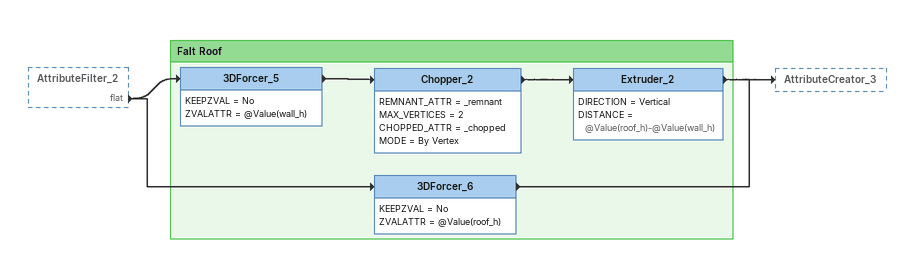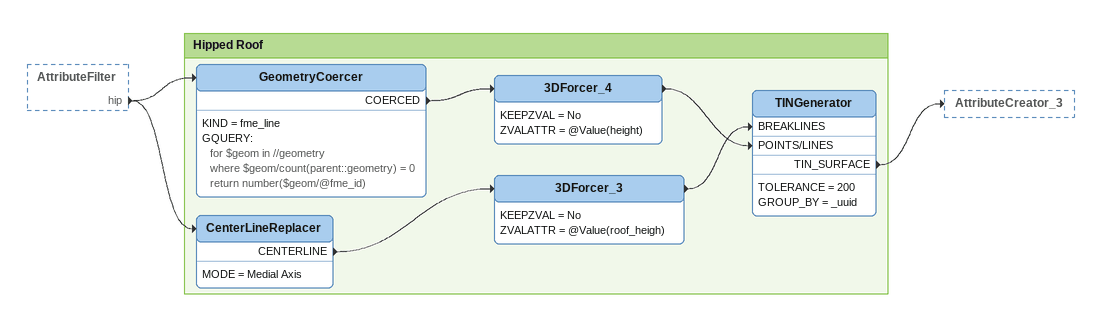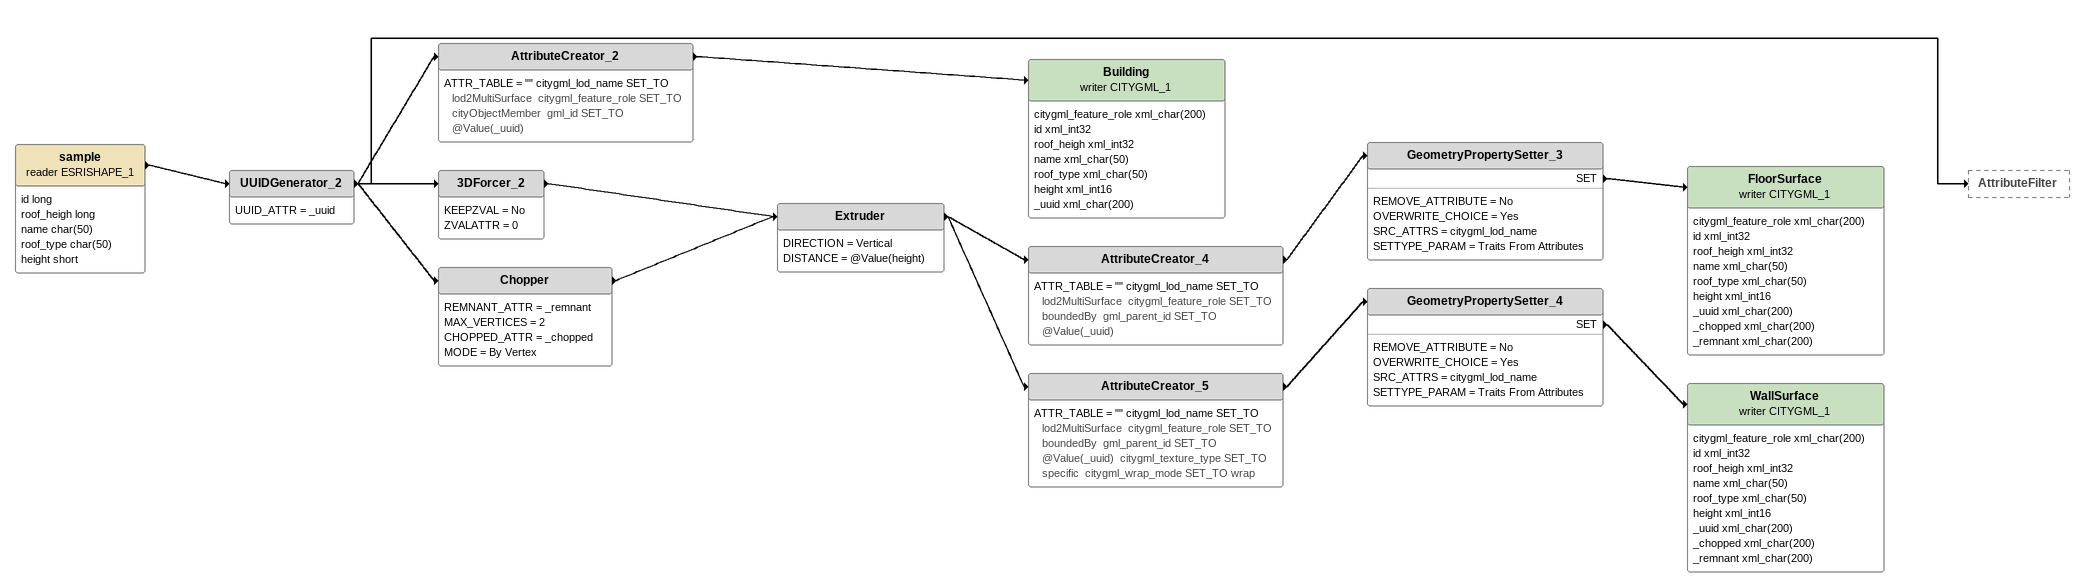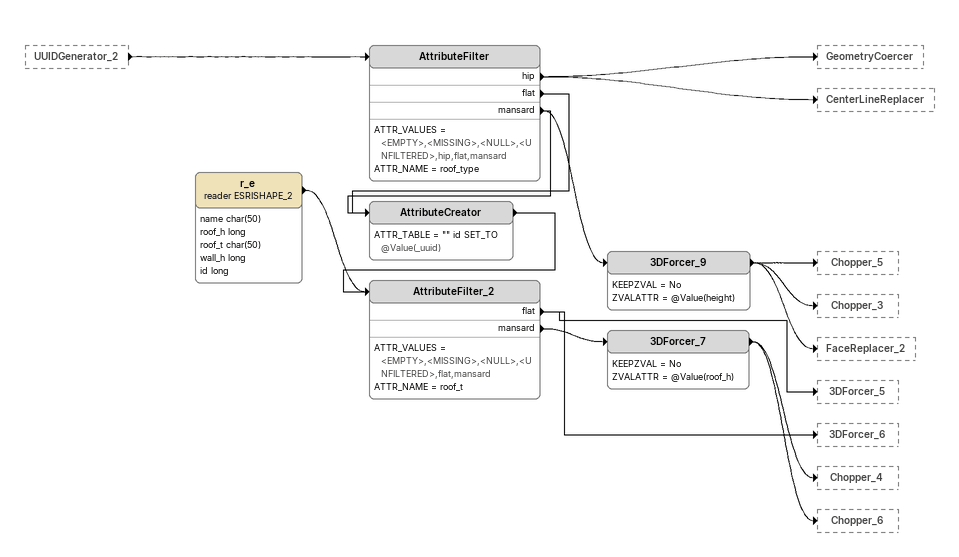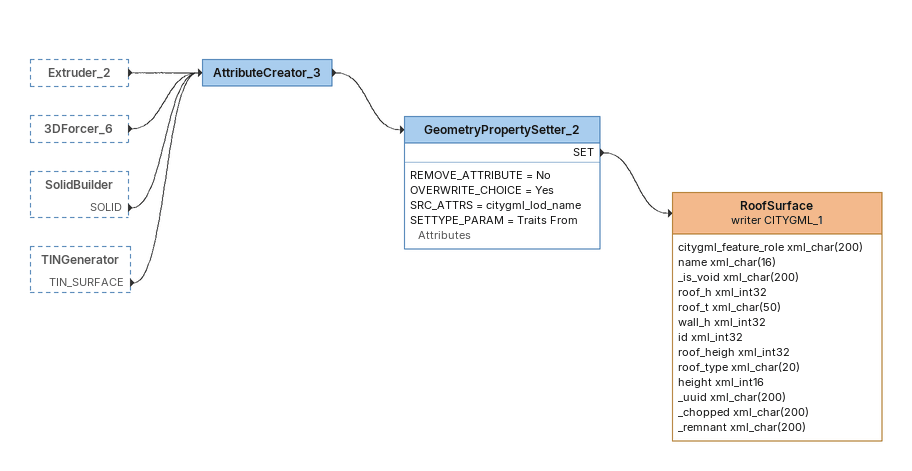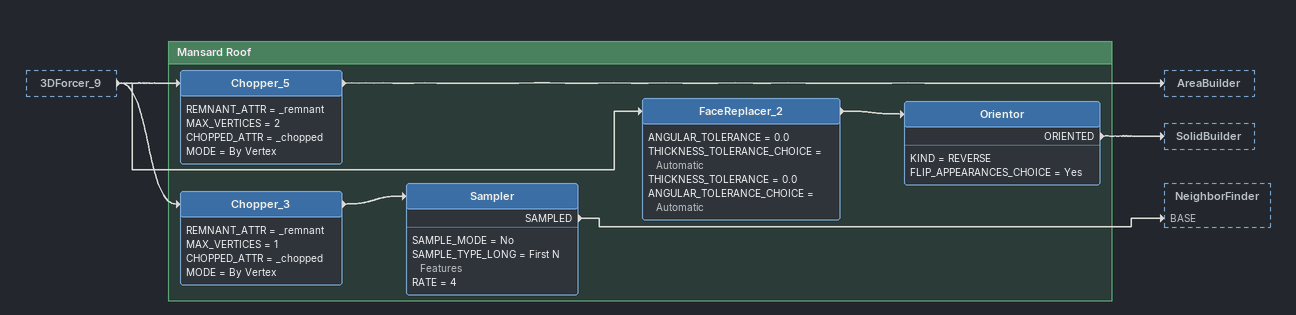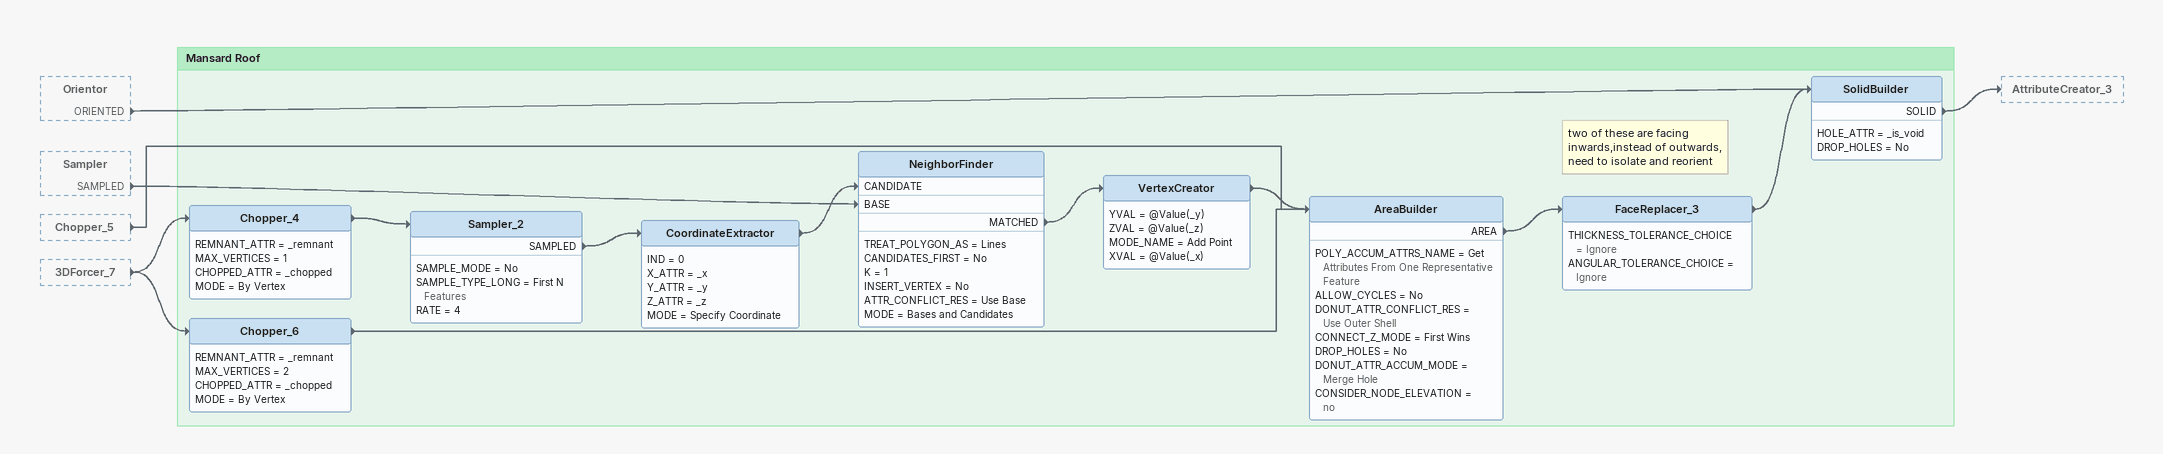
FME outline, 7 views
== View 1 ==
AttributeFilter_2 [outside]
    flat -> 3DForcer_5
    flat -> 3DForcer_6

Bookmark: Falt Roof
3DForcer_5
    KEEPZVAL = No
    ZVALATTR = @Value(wall_h)
    -> Chopper_2
Chopper_2
    REMNANT_ATTR = _remnant
    MAX_VERTICES = 2
    CHOPPED_ATTR = _chopped
    MODE = By Vertex
    -> Extruder_2
Extruder_2
    DIRECTION = Vertical
    DISTANCE = @Value(roof_h)-@Value(wall_h)
    -> AttributeCreator_3
3DForcer_6
    KEEPZVAL = No
    ZVALATTR = @Value(roof_h)
    -> AttributeCreator_3

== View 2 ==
AttributeFilter [outside]
    hip -> GeometryCoercer
    hip -> CenterLineReplacer

Bookmark: Hipped Roof
GeometryCoercer
    KIND = fme_line
    GQUERY:
      for $geom in //geometry
      where $geom/count(parent::geometry) = 0
      return number($geom/@fme_id)
    COERCED -> 3DForcer_4
3DForcer_4
    KEEPZVAL = No
    ZVALATTR = @Value(height)
    -> TINGenerator [POINTS/LINES]
CenterLineReplacer
    MODE = Medial Axis
    CENTERLINE -> 3DForcer_3
3DForcer_3
    KEEPZVAL = No
    ZVALATTR = @Value(roof_heigh)
    -> TINGenerator [BREAKLINES]
TINGenerator
    TOLERANCE = 200
    GROUP_BY = _uuid
    TIN_SURFACE -> AttributeCreator_3

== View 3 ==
sample (reader ESRISHAPE_1)
    attributes: id long, roof_heigh long, name char(50), roof_type char(50), height short
    -> UUIDGenerator_2
UUIDGenerator_2
    UUID_ATTR = _uuid
    -> Chopper
    -> AttributeCreator_2
    -> AttributeFilter
    -> 3DForcer_2
AttributeCreator_2
    ATTR_TABLE = "" citygml_lod_name SET_TO lod2MultiSurface  citygml_feature_role SET_TO cityObjectMember  gml_id SET_TO @Value(_uuid)
    -> Building (writer CITYGML_1)
Building (writer CITYGML_1)
    attributes: citygml_feature_role xml_char(200), id xml_int32, roof_heigh xml_int32, name xml_char(50), roof_type xml_char(50), height xml_int16, _uuid xml_char(200)
3DForcer_2
    KEEPZVAL = No
    ZVALATTR = 0
    -> Extruder
Chopper
    REMNANT_ATTR = _remnant
    MAX_VERTICES = 2
    CHOPPED_ATTR = _chopped
    MODE = By Vertex
    -> Extruder
Extruder
    DIRECTION = Vertical
    DISTANCE = @Value(height)
    -> AttributeCreator_4
    -> AttributeCreator_5
AttributeCreator_4
    ATTR_TABLE = "" citygml_lod_name SET_TO lod2MultiSurface  citygml_feature_role SET_TO boundedBy  gml_parent_id SET_TO @Value(_uuid)
    -> GeometryPropertySetter_3
GeometryPropertySetter_3
    REMOVE_ATTRIBUTE = No
    OVERWRITE_CHOICE = Yes
    SRC_ATTRS = citygml_lod_name
    SETTYPE_PARAM = Traits From Attributes
    SET -> FloorSurface (writer CITYGML_1)
FloorSurface (writer CITYGML_1)
    attributes: citygml_feature_role xml_char(200), id xml_int32, roof_heigh xml_int32, name xml_char(50), roof_type xml_char(50), height xml_int16, _uuid xml_char(200), _chopped xml_char(200), _remnant xml_char(200)
AttributeCreator_5
    ATTR_TABLE = "" citygml_lod_name SET_TO lod2MultiSurface  citygml_feature_role SET_TO boundedBy  gml_parent_id SET_TO @Value(_uuid)  citygml_texture_type SET_TO specific  citygml_wrap_mode SET_TO wrap
    -> GeometryPropertySetter_4
GeometryPropertySetter_4
    REMOVE_ATTRIBUTE = No
    OVERWRITE_CHOICE = Yes
    SRC_ATTRS = citygml_lod_name
    SETTYPE_PARAM = Traits From Attributes
    SET -> WallSurface (writer CITYGML_1)
WallSurface (writer CITYGML_1)
    attributes: citygml_feature_role xml_char(200), id xml_int32, roof_heigh xml_int32, name xml_char(50), roof_type xml_char(50), height xml_int16, _uuid xml_char(200), _chopped xml_char(200), _remnant xml_char(200)

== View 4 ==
UUIDGenerator_2 [outside]
    -> AttributeFilter
AttributeFilter
    ATTR_VALUES = <EMPTY>,<MISSING>,<NULL>,<UNFILTERED>,hip,flat,mansard
    ATTR_NAME = roof_type
    hip -> GeometryCoercer
    hip -> CenterLineReplacer
    flat -> AttributeCreator
    mansard -> AttributeCreator
    mansard -> 3DForcer_9
AttributeCreator
    ATTR_TABLE = "" id SET_TO @Value(_uuid)
    -> AttributeFilter_2
3DForcer_9
    KEEPZVAL = No
    ZVALATTR = @Value(height)
    -> Chopper_5
    -> Chopper_3
    -> FaceReplacer_2
r_e (reader ESRISHAPE_2)
    attributes: name char(50), roof_h long, roof_t char(50), wall_h long, id long
    -> AttributeFilter_2
AttributeFilter_2
    ATTR_VALUES = <EMPTY>,<MISSING>,<NULL>,<UNFILTERED>,flat,mansard
    ATTR_NAME = roof_t
    flat -> 3DForcer_5
    flat -> 3DForcer_6
    mansard -> 3DForcer_7
3DForcer_7
    KEEPZVAL = No
    ZVALATTR = @Value(roof_h)
    -> Chopper_4
    -> Chopper_6

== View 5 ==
Extruder_2 [outside]
    -> AttributeCreator_3
3DForcer_6 [outside]
    -> AttributeCreator_3
SolidBuilder [outside]
    SOLID -> AttributeCreator_3
TINGenerator [outside]
    TIN_SURFACE -> AttributeCreator_3
AttributeCreator_3
    -> GeometryPropertySetter_2
GeometryPropertySetter_2
    REMOVE_ATTRIBUTE = No
    OVERWRITE_CHOICE = Yes
    SRC_ATTRS = citygml_lod_name
    SETTYPE_PARAM = Traits From Attributes
    SET -> RoofSurface (writer CITYGML_1)
RoofSurface (writer CITYGML_1)
    attributes: citygml_feature_role xml_char(200), name xml_char(16), _is_void xml_char(200), roof_h xml_int32, roof_t xml_char(50), wall_h xml_int32, id xml_int32, roof_heigh xml_int32, roof_type xml_char(20), height xml_int16, _uuid xml_char(200), _chopped xml_char(200), _remnant xml_char(200)

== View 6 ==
3DForcer_9 [outside]
    -> Chopper_5
    -> Chopper_3
    -> FaceReplacer_2

Bookmark: Mansard Roof
Chopper_5
    REMNANT_ATTR = _remnant
    MAX_VERTICES = 2
    CHOPPED_ATTR = _chopped
    MODE = By Vertex
    -> AreaBuilder
FaceReplacer_2
    ANGULAR_TOLERANCE = 0.0
    THICKNESS_TOLERANCE_CHOICE = Automatic
    THICKNESS_TOLERANCE = 0.0
    ANGULAR_TOLERANCE_CHOICE = Automatic
    -> Orientor
Orientor
    KIND = REVERSE
    FLIP_APPEARANCES_CHOICE = Yes
    ORIENTED -> SolidBuilder
Chopper_3
    REMNANT_ATTR = _remnant
    MAX_VERTICES = 1
    CHOPPED_ATTR = _chopped
    MODE = By Vertex
    -> Sampler
Sampler
    SAMPLE_MODE = No
    SAMPLE_TYPE_LONG = First N Features
    RATE = 4
    SAMPLED -> NeighborFinder [BASE]

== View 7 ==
Orientor [outside]
    ORIENTED -> SolidBuilder
Sampler [outside]
    SAMPLED -> NeighborFinder [BASE]
Chopper_5 [outside]
    -> AreaBuilder
3DForcer_7 [outside]
    -> Chopper_4
    -> Chopper_6

Bookmark: Mansard Roof
Chopper_4
    REMNANT_ATTR = _remnant
    MAX_VERTICES = 1
    CHOPPED_ATTR = _chopped
    MODE = By Vertex
    -> Sampler_2
Sampler_2
    SAMPLE_MODE = No
    SAMPLE_TYPE_LONG = First N Features
    RATE = 4
    SAMPLED -> CoordinateExtractor
CoordinateExtractor
    IND = 0
    X_ATTR = _x
    Y_ATTR = _y
    Z_ATTR = _z
    MODE = Specify Coordinate
    -> NeighborFinder [CANDIDATE]
NeighborFinder
    TREAT_POLYGON_AS = Lines
    CANDIDATES_FIRST = No
    K = 1
    INSERT_VERTEX = No
    ATTR_CONFLICT_RES = Use Base
    MODE = Bases and Candidates
    MATCHED -> VertexCreator
VertexCreator
    YVAL = @Value(_y)
    ZVAL = @Value(_z)
    MODE_NAME = Add Point
    XVAL = @Value(_x)
    -> AreaBuilder
Chopper_6
    REMNANT_ATTR = _remnant
    MAX_VERTICES = 2
    CHOPPED_ATTR = _chopped
    MODE = By Vertex
    -> AreaBuilder
AreaBuilder
    POLY_ACCUM_ATTRS_NAME = Get Attributes From One Representative Feature
    ALLOW_CYCLES = No
    DONUT_ATTR_CONFLICT_RES = Use Outer Shell
    CONNECT_Z_MODE = First Wins
    DROP_HOLES = No
    DONUT_ATTR_ACCUM_MODE = Merge Hole
    CONSIDER_NODE_ELEVATION = no
    AREA -> FaceReplacer_3
Note: two of these are facing inwards,instead of outwards, need to isolate and reorient
FaceReplacer_3
    THICKNESS_TOLERANCE_CHOICE = Ignore
    ANGULAR_TOLERANCE_CHOICE = Ignore
    -> SolidBuilder
SolidBuilder
    HOLE_ATTR = _is_void
    DROP_HOLES = No
    SOLID -> AttributeCreator_3
